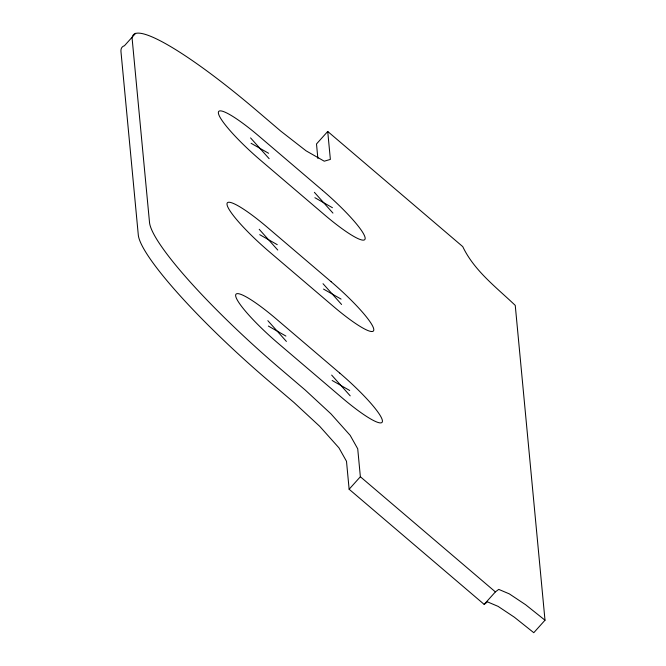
<?xml version="1.0" encoding="UTF-8"?>
<svg xmlns="http://www.w3.org/2000/svg" width="666" height="666" viewBox="0 0 666 666"><rect width="100%" height="100%" fill="white"/><g stroke="black" fill="none" stroke-linecap="round" stroke-linejoin="round"><path stroke-width="1" d="M135.639 33.3L124.409 45.796A170.021 26.282 41.9 0 0 120.996 51.94L138.27 234.715A170.021 26.282 41.9 0 0 269.497 381.626L294.006 402.522L319.722 426.332L338.936 447.843L346.495 461.297L349.134 489.244L484.165 604.395L487.504 601.881L498.101 606.376L514.352 617.199L533.782 632.7L545.004 620.204L515.251 305.386C496.386 287.379 474.142 270.671 462.753 246.62L327.722 131.46L316.5 143.956L317.865 158.45M349.134 489.244L360.364 476.748L357.725 448.801L350.166 435.348L330.952 413.844L305.228 390.035L280.727 369.13A170.021 26.282 41.9 0 1 149.492 222.219L132.218 39.444A170.021 26.282 41.9 0 1 256.252 110.206L280.752 131.11L306.085 150.832L324.25 161.197L330.369 159.415L327.722 131.46M484.165 604.395L495.396 591.899L498.734 589.385L509.332 593.881L525.582 604.703L545.004 620.204M251.082 143.282L268.623 153.288M314.893 197.702L332.434 207.709M259.715 234.665L277.256 244.672M323.534 289.086L341.075 299.092M268.356 326.057L285.897 336.064M332.168 380.477L349.708 390.484M360.364 476.748L495.396 591.899M314.385 192.316L332.942 213.095M250.566 137.895L269.131 158.674M323.027 283.699L341.583 304.479M259.207 229.287L277.764 250.058M331.66 375.091L350.216 395.862M267.849 320.671L286.405 341.442M322.494 190.334L258.683 135.914A55.261 8.541 41.9 0 0 218.373 112.912A55.261 8.541 41.9 0 0 261.022 160.664L324.833 215.085A55.261 8.541 41.9 0 0 365.143 238.078A55.261 8.541 41.9 0 0 322.494 190.334M331.135 281.718L267.316 227.297A55.261 8.541 41.9 0 0 227.006 204.296A55.261 8.541 41.9 0 0 269.655 252.048L333.475 306.468A55.261 8.541 41.9 0 0 373.784 329.462A55.261 8.541 41.9 0 0 331.135 281.718M339.768 373.102L275.957 318.681A55.261 8.541 41.9 0 0 235.647 295.687A55.261 8.541 41.9 0 0 278.296 343.431L342.108 397.852A55.261 8.541 41.9 0 0 382.417 420.854A55.261 8.541 41.9 0 0 339.768 373.102"/></g></svg>
